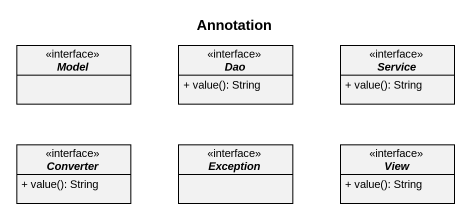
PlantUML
@startuml
title Annotation
hide circle
hide empty members
skinparam classAttributeIconSize 0
interface Model <<interface>>
interface Dao <<interface>> {
  + value(): String
}
interface Service <<interface>> {
  + value(): String
}
interface Converter <<interface>> {
  + value(): String
}
interface "Exception" as Exception_ <<interface>>
interface View <<interface>> {
  + value(): String
}
@enduml
